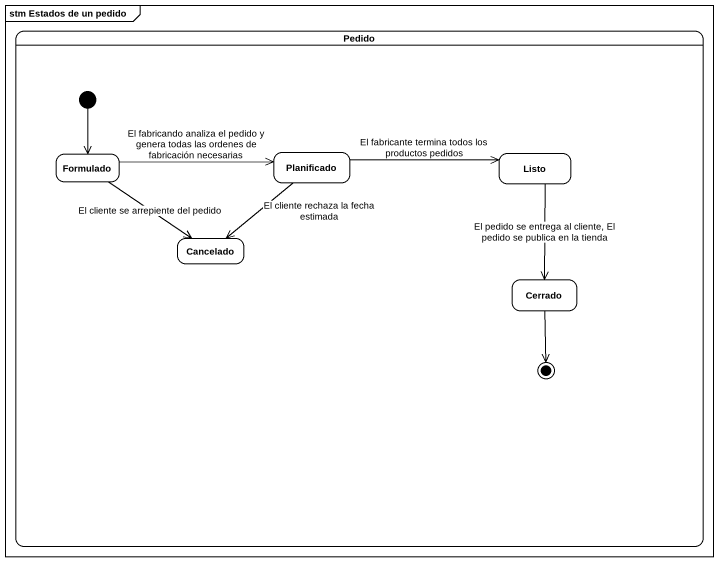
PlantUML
@startuml
mainframe stm Estados de un pedido
hide empty description
state Pedido {
  state Formulado
  state Planificado
  state Listo
  state Cancelado
  state Cerrado
  [*] --> Formulado
  Cerrado --> [*]
}
Formulado -right-> Planificado : El fabricando analiza el pedido y genera todas las ordenes de fabricación necesarias
Formulado --> Cancelado : El cliente se arrepiente del pedido
Planificado -right-> Listo : El fabricante termina todos los productos pedidos
Planificado --> Cancelado : El cliente rechaza la fecha estimada
Listo --> Cerrado : El pedido se entrega al cliente, El pedido se publica en la tienda
@enduml
